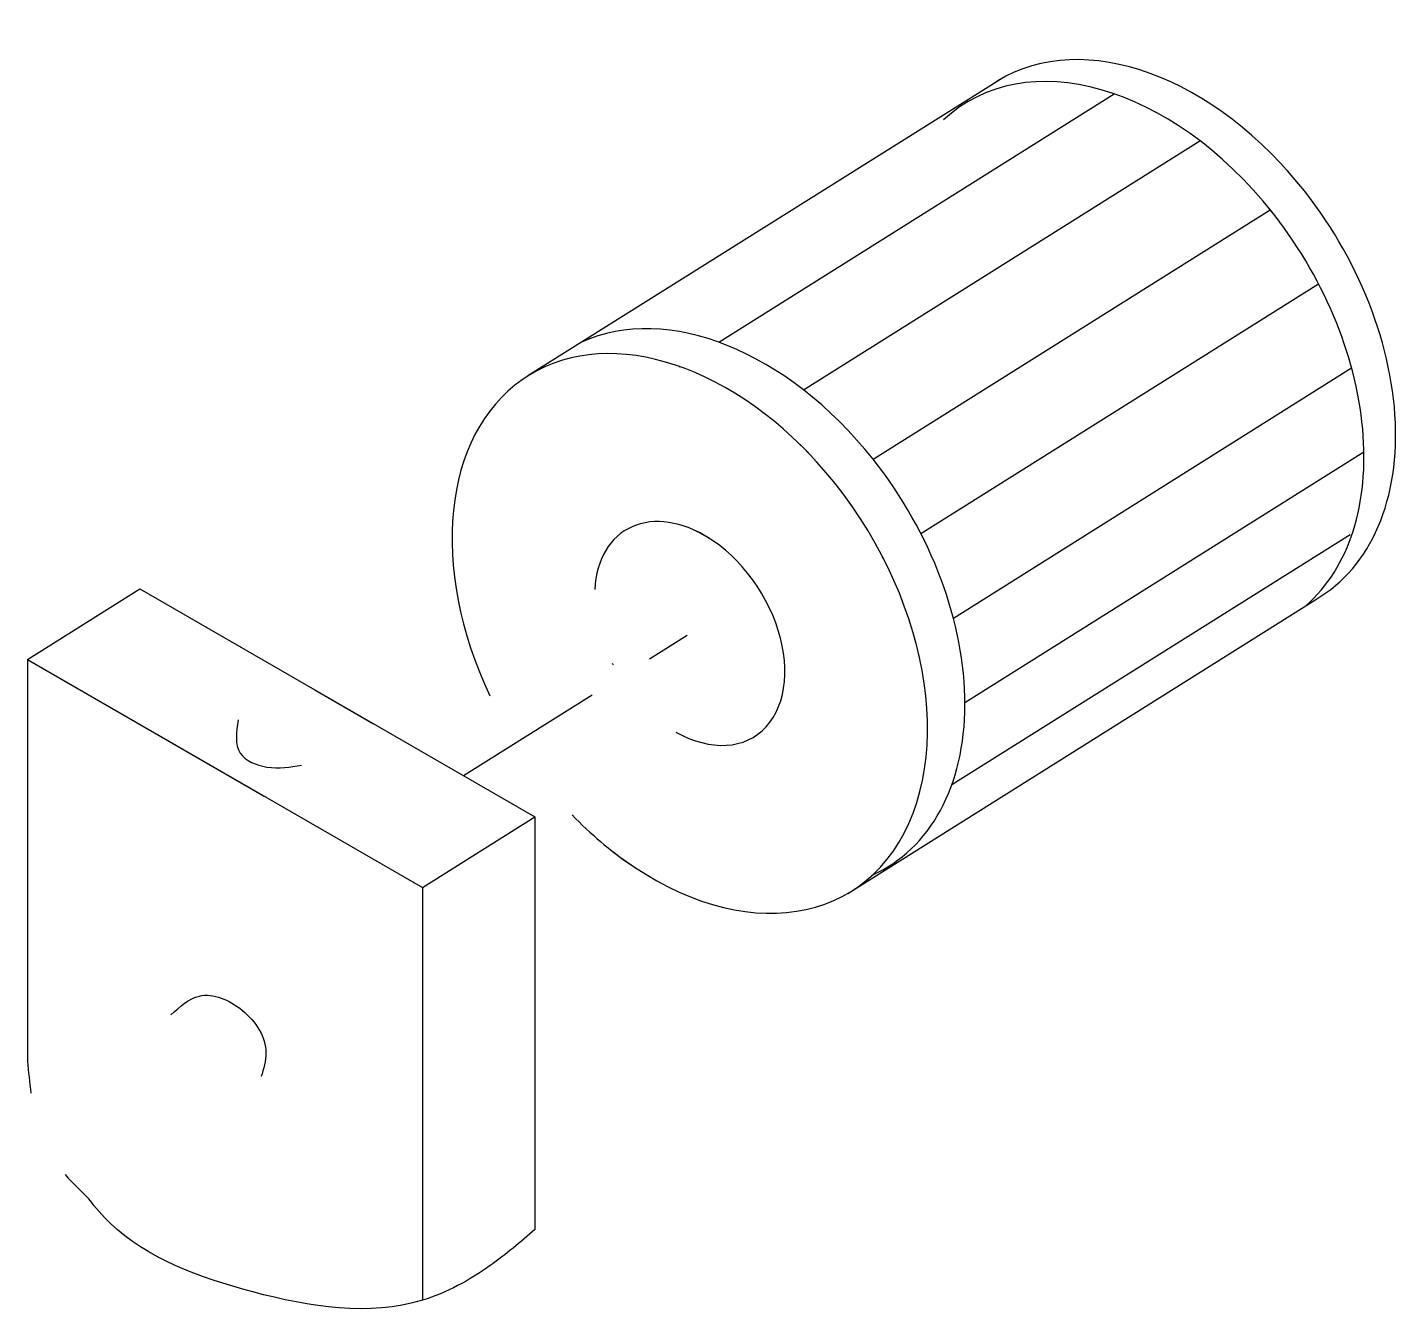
# Model space of a CAD drawing. Header units: millimetres. Extents: x 0 to 0.998, y -0.006 to 0.932.
import ezdxf

# ---------------------------------------------------------------- set-up
doc = ezdxf.new("R2010")
doc.units = ezdxf.units.MM

msp = doc.modelspace()

# ---------------------------------------------------------------- linework, layer by layer
at = {"color": 0, "linetype": 'ByBlock', "lineweight": -2}
for p, q in [((0.70879, 0.8949), (0.36379, 0.67831)), ((0.50255, 0.70276), (0.79, 0.88337)), ((0.56407, 0.66811), (0.85228, 0.84919)), ((0.61466, 0.6177), (0.90334, 0.79908)), ((0.64939, 0.5637), (0.93842, 0.74531)), ((0.47403, 0.68485), (0.47429, 0.68501)), ((0.67302, 0.50226), (0.96246, 0.68412)), ((0.68145, 0.44076), (0.97147, 0.62298)), ((0.672, 0.38125), (0.96143, 0.56309)), ((0.62136, 0.5461), (0.62176, 0.54635)), ((0, 0.47212), (0.08167, 0.52343)), ((0.08167, 0.52343), (0.15548, 0.48081)), ((0.08167, 0.52343), (0.3689, 0.3576)), ((0.5962, 0.30199), (0.93648, 0.51578)), ((0.45222, 0.47266), (0.47962, 0.48988)), ((0, 0.47212), (0.17208, 0.37277)), ((0, 0.47212), (0, 0.27956)), ((0, 0.47212), (0.28723, 0.30628)), ((0, 0.47212), (0, 0.18007)), ((0.20895, 0.44995), (0.25151, 0.42537)), ((0.31688, 0.38763), (0.41047, 0.44643)), ((0.28723, 0.30628), (0.3689, 0.3576)), ((0.3689, 0.3576), (0.3689, 0.15757)), ((0.28723, 0.30628), (0.28723, 0.00625)), ((0.3689, 0.15757), (0.3689, 0.05757))]:
    msp.add_line(p, q, dxfattribs=at)
for centre, major_axis, start_param, end_param in [((0.8217, 0.70481), (-0.11767, 0.18728), 4.901036, 6.31976), ((0.79867, 0.68884), (-0.11767, 0.18728), 4.870064, 6.410736), ((0.8217, 0.70481), (-0.11767, 0.18728), 3.118993, 4.957669), ((0.79867, 0.68884), (-0.11767, 0.18728), 3.251289, 4.883508), ((0.50865, 0.50914), (-0.11767, 0.18728), 4.873695, 6.193924), ((0.48142, 0.49101), (-0.11767, 0.18728), 4.956119, 7.677648), ((0.48142, 0.49101), (-0.11767, 0.18728), 2.059985, 5.068981), ((0.50865, 0.50914), (-0.11767, 0.18728), 3.047524, 4.873695), ((0.48142, 0.49101), (-0.04707, 0.07491), 5.324581, 7.047459), ((0.48142, 0.49101), (-0.04707, 0.07491), 8.529226, 11.769841), ((0.48142, 0.49101), (-0.04707, 0.07491), 7.723691, 7.737459), ((0.48142, 0.49101), (-0.11767, 0.18728), 1.875145, 2.141299)]:
    msp.add_ellipse(centre, major_axis=major_axis, ratio=0.675726, start_param=start_param, end_param=end_param, dxfattribs=at)
for points in [[(0.15319, 0.42833), (0.15462, 0.40394), (0.17401, 0.39389), (0.19913, 0.39533)], [(0.10426, 0.21359), (0.12497, 0.22739), (0.15604, 0.21704), (0.1733, 0.18599), (0.16985, 0.16875)]]:
    msp.add_spline(points, degree=3, dxfattribs=at)
for points in [[(0, 0.18007), (0.00074, 0.17221), (0.00149, 0.16436), (0.00256, 0.15667)], [(0.02741, 0.09755), (0.03279, 0.09146), (0.03876, 0.08568), (0.04473, 0.0799)]]:
    msp.add_open_spline(points, degree=3, dxfattribs=at)
msp.add_open_spline([(0.3689, 0.05757), (0.35836, 0.04853), (0.33388, 0.02753), (0.26737, -0.00873), (0.16599, 0.00746), (0.07851, 0.03967), (0.04944, 0.07349), (0.04473, 0.0799)], degree=3, knots=[0, 0, 0, 0, 1.663231, 3.864553, 8.7894, 13.369329, 14.354427, 14.354427, 14.354427, 14.354427], dxfattribs=at)

doc.saveas('drawing.dxf')
